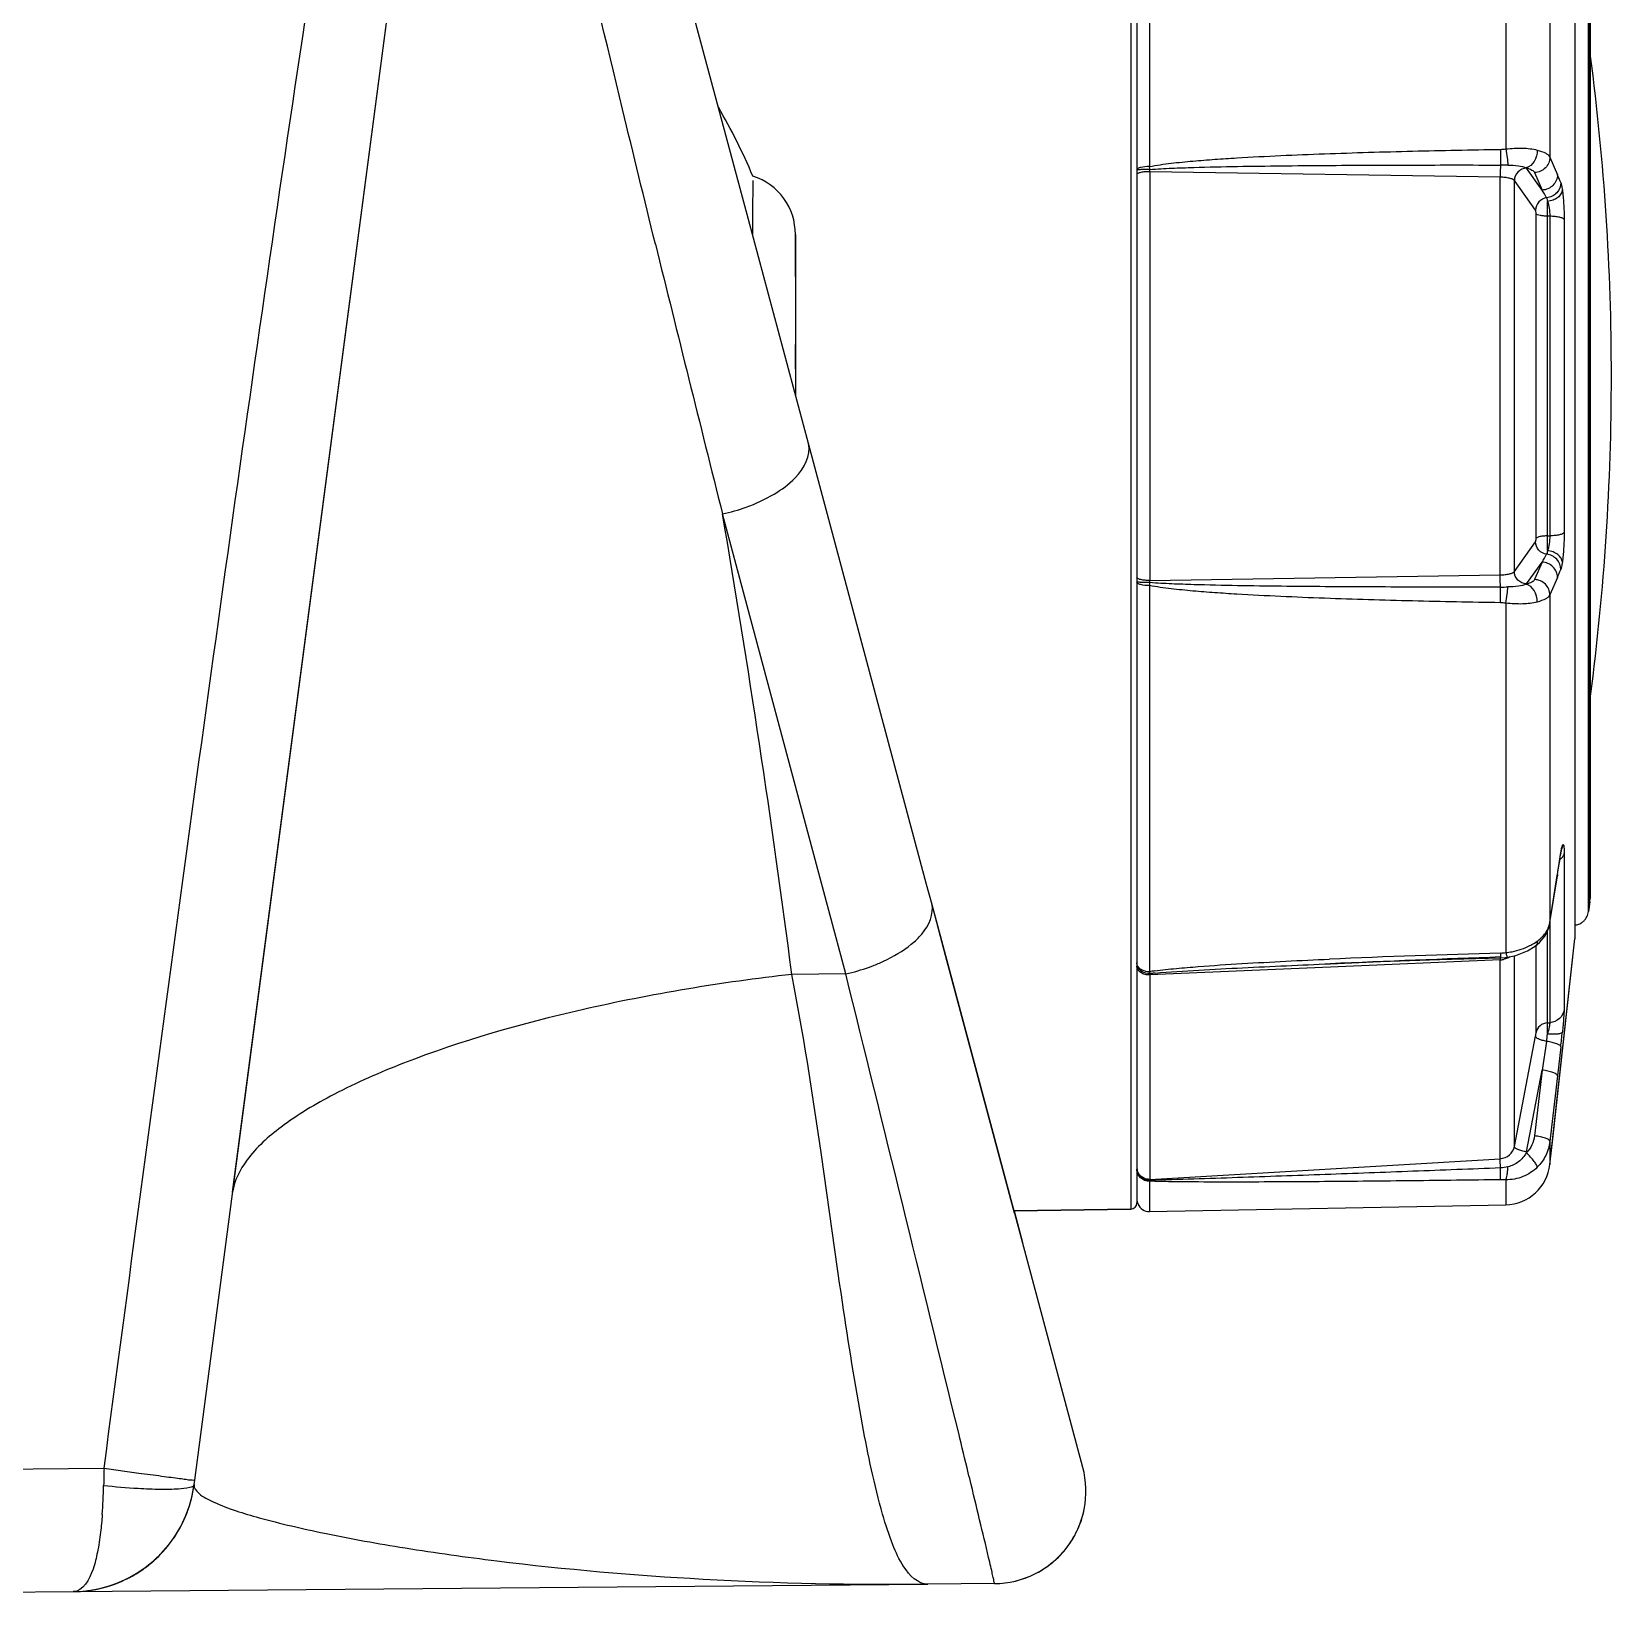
# Model space of a CAD drawing. Header units: millimetres. Extents: x -1584 to 3730, y -1918 to 2655.
# Drawn here: x 2387.9 to 2439.3, y -140.9 to -89.8 of the extents above; entities that cross this region are included whole.
import ezdxf

# ---------------------------------------------------------------- set-up
doc = ezdxf.new("R2010")
doc.units = ezdxf.units.MM
doc.header["$LTSCALE"] = 65.395
doc.layers.get('0').update_dxf_attribs({"linetype": 'CONTINUOUS'})
doc.layers.add('ASSI', color=7, linetype='CONTINUOUS')
doc.layers.add('GEOM', color=7, linetype='CONTINUOUS')

msp = doc.modelspace()

# ---------------------------------------------------------------- linework, layer by layer
at = {"linetype": 'Continuous'}
for p, q in [((2412.73, -97.716), (2412.73, -96.35)), ((2412.73, -96.35), (2412.73, -97.69)), ((2412.73, -97.716), (2412.73, -96.35)), ((2412.73, -96.35), (2412.73, -98.682)), ((2412.73, -97.69), (2412.73, -97.716)), ((2412.73, -98.682), (2412.73, -98.722)), ((2412.73, -98.722), (2412.73, -99.515)), ((2412.73, -99.515), (2412.73, -99.636)), ((2412.73, -99.636), (2412.73, -99.683)), ((2412.73, -99.683), (2412.73, -99.843)), ((2412.73, -99.843), (2412.73, -99.927)), ((2412.73, -99.927), (2412.73, -100.716)), ((2412.73, -100.716), (2412.73, -100.82)), ((2412.73, -100.82), (2412.73, -101.302)), ((2412.73, -101.302), (2412.73, -101.571))]:
    msp.add_line(p, q, dxfattribs=at)
for centre, radius, start, end in [((2392.933, -102.258), 20, 22.9784, 30.1485), ((2410.73, -96.35), 2, 0, 72.0265), ((2410.73, -96.35), 2, 0, 72.0265), ((2606.356, -96.726), 195.023, 179.37407, 179.89023)]:
    msp.add_arc(centre, radius, start, end, dxfattribs=at)
at = {"layer": 'ASSI', "linetype": 'Continuous'}
msp.add_line((2438.514, -118.361), (2438.552, -118.046), dxfattribs=at)
at = {"layer": 'GEOM', "linetype": 'Continuous'}
for p, q in [((2393.2, -136.851), (2402.671, -64.913)), ((2394.433, -127.483), (2402.651, -65.062)), ((2411.2, -95.861), (2403.467, -67.003)), ((2423.631, -73.906), (2423.633, -128.034)), ((2424.238, -81.583), (2424.238, -94.14)), ((2435.823, -82.206), (2435.823, -93.565)), ((2423.83, -83.1), (2423.83, -94.199)), ((2423.83, -83.1), (2423.83, -94.24)), ((2437.255, -83.183), (2437.255, -93.833)), ((2438.514, -117.774), (2438.514, -84.126)), ((2438.552, -117.694), (2438.552, -84.206)), ((2438.56, -117.716), (2438.56, -84.184)), ((2438.56, -84.185), (2438.56, -117.715)), ((2438.07, -85.236), (2438.07, -116.664)), ((2437.255, -93.833), (2437.501, -94.405)), ((2423.83, -94.199), (2423.83, -94.24)), ((2423.83, -94.24), (2423.83, -94.26)), ((2423.83, -94.24), (2423.83, -94.26)), ((2423.83, -94.26), (2423.83, -94.403)), ((2423.83, -94.26), (2423.83, -94.403)), ((2423.83, -94.403), (2423.83, -107.497)), ((2423.83, -94.403), (2423.83, -107.497)), ((2424.254, -94.306), (2424.254, -107.594)), ((2435.64, -94.486), (2424.254, -94.306)), ((2435.64, -107.414), (2435.64, -94.486)), ((2437.004, -94.903), (2436.494, -94.192)), ((2436.758, -94.331), (2437.004, -94.903)), ((2436.789, -95.556), (2436.101, -94.596)), ((2436.101, -107.304), (2436.101, -94.596)), ((2413.152, -103.148), (2411.2, -95.861)), ((2436.807, -106.224), (2436.807, -95.676)), ((2437.175, -106.146), (2437.175, -95.754)), ((2437.254, -95.755), (2437.175, -95.754)), ((2437.254, -95.755), (2437.254, -106.145)), ((2437.719, -95.86), (2437.719, -106.04)), ((2412.73, -97.716), (2412.73, -98.682)), ((2412.73, -98.682), (2412.73, -98.722)), ((2412.73, -100.555), (2412.73, -99.927)), ((2412.73, -100.716), (2412.73, -100.555)), ((2412.73, -100.716), (2412.73, -100.82)), ((2412.73, -100.82), (2412.73, -101.302)), ((2416.992, -117.477), (2413.152, -103.148)), ((2413.814, -118.329), (2410.359, -105.434)), ((2437.175, -106.146), (2437.254, -106.145)), ((2436.101, -107.304), (2436.789, -106.344)), ((2436.494, -107.708), (2437.004, -106.997)), ((2437.004, -106.997), (2436.758, -107.569)), ((2423.83, -107.497), (2423.83, -107.64)), ((2423.83, -107.497), (2423.83, -107.64)), ((2423.83, -107.64), (2423.83, -107.66)), ((2423.83, -107.64), (2423.83, -107.66)), ((2423.83, -107.66), (2423.83, -118.8)), ((2423.83, -107.66), (2423.83, -118.8)), ((2424.238, -107.76), (2424.238, -120.317)), ((2424.254, -107.594), (2435.64, -107.414)), ((2437.501, -107.495), (2437.255, -108.067)), ((2435.823, -108.335), (2435.823, -119.694)), ((2437.255, -108.067), (2437.255, -118.717)), ((2437.501, -117.154), (2437.603, -116.507)), ((2437.603, -116.507), (2437.609, -116.468)), ((2437.606, -116.507), (2437.616, -116.444)), ((2437.609, -116.468), (2437.606, -116.507)), ((2437.606, -116.507), (2437.606, -116.507)), ((2437.616, -116.444), (2437.629, -116.382)), ((2437.629, -116.382), (2437.633, -116.361)), ((2437.661, -116.223), (2437.637, -116.347)), ((2437.637, -116.347), (2437.637, -116.347)), ((2437.719, -116.458), (2437.719, -121.547)), ((2437.504, -117.155), (2437.529, -116.996)), ((2438.07, -116.664), (2438.07, -118.757)), ((2417.159, -118.101), (2416.992, -117.477)), ((2437.255, -118.717), (2437.495, -117.193)), ((2437.258, -118.717), (2437.498, -117.194)), ((2437.495, -117.193), (2437.501, -117.154)), ((2437.501, -117.154), (2437.498, -117.194)), ((2437.498, -117.194), (2437.504, -117.155)), ((2437.498, -117.194), (2437.498, -117.194)), ((2422.071, -136.432), (2417.159, -118.101)), ((2417.611, -119.787), (2417.159, -118.101)), ((2438.514, -117.924), (2438.514, -117.774)), ((2438.514, -118.046), (2438.514, -117.924)), ((2438.552, -118.046), (2438.514, -118.361)), ((2438.514, -118.147), (2438.514, -118.046)), ((2438.552, -117.774), (2438.552, -117.694)), ((2438.552, -117.836), (2438.552, -117.774)), ((2438.552, -118.046), (2438.552, -117.836)), ((2438.552, -118.046), (2438.56, -117.924)), ((2438.552, -118.046), (2438.56, -117.924)), ((2438.56, -117.715), (2438.56, -117.924)), ((2438.56, -117.774), (2438.56, -117.716)), ((2438.56, -117.924), (2438.56, -117.774)), ((2414.366, -120.387), (2413.814, -118.329)), ((2438.514, -118.361), (2438.514, -118.147)), ((2423.83, -118.8), (2423.83, -118.851)), ((2423.83, -118.8), (2423.83, -118.93)), ((2423.83, -118.851), (2423.83, -118.93)), ((2423.83, -118.93), (2423.83, -120.032)), ((2423.83, -118.93), (2423.83, -119.875)), ((2437.175, -121.978), (2437.175, -118.993)), ((2437.22, -118.894), (2437.252, -118.757)), ((2437.252, -118.756), (2437.258, -118.717)), ((2437.255, -118.717), (2437.252, -118.756)), ((2437.252, -118.756), (2437.252, -118.757)), ((2437.254, -118.748), (2437.254, -118.756)), ((2437.254, -118.756), (2437.254, -121.973)), ((2438.07, -118.757), (2438.07, -118.79)), ((2438.07, -118.79), (2438.07, -118.8)), ((2438.07, -118.8), (2438.07, -118.93)), ((2438.07, -118.93), (2438.07, -119.25)), ((2436.781, -119.488), (2436.923, -119.369)), ((2436.781, -119.487), (2436.781, -119.488)), ((2436.807, -119.488), (2436.807, -119.466)), ((2436.807, -122.291), (2436.807, -119.488)), ((2437.255, -126.582), (2438.07, -119.25)), ((2437.337, -125.843), (2438.07, -119.25)), ((2419.856, -128.165), (2417.611, -119.787)), ((2423.83, -119.875), (2423.83, -120.032)), ((2423.83, -120.032), (2423.83, -120.044)), ((2423.83, -120.032), (2423.83, -120.044)), ((2423.83, -120.044), (2423.83, -120.136)), ((2423.83, -120.044), (2423.83, -120.136)), ((2423.83, -120.136), (2423.83, -126.682)), ((2423.83, -120.136), (2423.83, -126.682)), ((2430.119, -120.168), (2424.254, -120.422)), ((2430.114, -120.056), (2430.115, -120.055)), ((2435.64, -119.929), (2430.119, -120.168)), ((2435.638, -119.861), (2435.654, -119.861)), ((2435.64, -126.394), (2435.64, -119.929)), ((2435.649, -119.709), (2435.653, -119.836)), ((2435.653, -119.836), (2435.654, -119.86)), ((2435.654, -119.86), (2435.654, -119.861)), ((2435.654, -119.861), (2435.654, -119.861)), ((2435.878, -119.842), (2435.878, -119.842)), ((2436.101, -125.998), (2436.101, -119.796)), ((2414.366, -120.387), (2412.612, -120.402)), ((2424.254, -120.422), (2424.254, -127.066)), ((2437.175, -121.978), (2437.254, -121.973)), ((2436.101, -125.998), (2436.789, -122.414)), ((2437.151, -122.582), (2437.004, -123.516)), ((2437.609, -122.758), (2437.501, -123.699)), ((2436.494, -126.172), (2437.004, -123.516)), ((2437.004, -123.516), (2436.758, -125.651)), ((2437.501, -123.699), (2437.255, -125.834)), ((2437.255, -125.834), (2437.255, -126.582)), ((2437.255, -126.582), (2437.337, -125.843)), ((2423.83, -126.682), (2423.83, -126.734)), ((2423.83, -126.682), (2423.83, -126.734)), ((2423.83, -126.734), (2423.83, -126.741)), ((2423.83, -126.734), (2423.83, -126.741)), ((2423.83, -126.741), (2423.83, -126.782)), ((2423.83, -126.741), (2423.83, -127.673)), ((2423.83, -126.782), (2423.83, -127.569)), ((2424.254, -127.066), (2435.64, -126.394)), ((2424.238, -127.127), (2424.238, -128.112)), ((2424.254, -127.066), (2424.254, -127.092)), ((2435.823, -127.079), (2435.823, -127.89)), ((2423.83, -127.569), (2423.83, -127.712)), ((2423.83, -127.673), (2423.83, -127.712)), ((2423.83, -127.712), (2423.83, -127.834)), ((2423.83, -127.712), (2423.83, -127.834)), ((2423.633, -128.034), (2419.835, -128.089)), ((2419.835, -128.089), (2423.633, -128.034)), ((2419.835, -128.089), (2420.111, -129.116)), ((2419.835, -128.089), (2419.854, -128.16)), ((2419.856, -128.165), (2419.835, -128.089)), ((2424.238, -128.112), (2435.823, -127.89)), ((2334.23, -136.95), (2390.253, -136.461)), ((2390.253, -136.461), (2391.382, -136.613)), ((2393.181, -136.992), (2393.2, -136.851)), ((2334.23, -140.95), (2389.251, -140.47)), ((2389.251, -140.47), (2417.031, -140.227)), ((2419.199, -140.208), (2417.031, -140.227)), ((2419.199, -140.208), (2417.031, -140.227))]:
    msp.add_line(p, q, dxfattribs=at)
for points in [[(2437.529, -116.996), (2437.574, -116.71), (2437.606, -116.507)], [(2437.633, -116.361), (2437.636, -116.349), (2437.637, -116.347)], [(2436.923, -119.369), (2437.106, -119.144), (2437.22, -118.894)], [(2435.878, -119.842), (2436.154, -119.784), (2436.532, -119.638), (2436.781, -119.487)], [(2430.115, -120.055), (2431.75, -119.989), (2433.672, -119.922), (2435.638, -119.861)], [(2435.654, -119.861), (2435.818, -119.849), (2435.878, -119.842)]]:
    msp.add_lwpolyline(points, dxfattribs=at)
for centre, radius, start, end in [((2359.256, -100.95), 80, 0, 7.47226), ((2414.144, -95.942), 10.254, 9.5923, 10.1235), ((2417.759, -94.312), 6.496, 0.0562, 0.6888), ((2435.481, -120.251), 26.161, 89.0999, 89.6228), ((2436.399, -94.26), 0.117, 35.6777, 40.8075), ((2404.305, -108.651), 36.124, 22.7877, 23.2268), ((2376.925, -130.202), 69.681, 30.19636, 30.4359), ((4381.032, 389.249), 2031.812, 193.836357, 194.091388), ((2359.256, -100.95), 80, 352.52774, 360), ((2409.085, -99.568), 6.003, 282.2552, 289.8933), ((2376.924, -71.698), 69.682, 329.5641, 329.80364), ((2404.306, -93.25), 36.122, 336.7732, 337.2123), ((2414.279, -105.981), 10.117, 349.8726, 350.4109), ((2417.762, -107.588), 6.492, 359.3111, 359.9441), ((2435.485, -82.056), 25.754, 270.3734, 270.9046), ((2436.399, -107.64), 0.117, 319.1931, 324.3254), ((2440.079, -116.83), 2.496, 169.1349, 169.2932), ((2438.017, -118.3), 0.5, 311.5, 322.767), ((2438.017, -118.3), 0.5, 311.5, 322.767), ((2438.017, -118.3), 0.5, 322.767, 332.25), ((2438.017, -118.3), 0.5, 322.767, 332.25), ((2438.017, -118.3), 0.5, 332.25, 353), ((2438.017, -118.3), 0.5, 332.25, 353), ((2436.523, -118.601), 0.742, 348.0876, 350.998), ((2438.017, -118.3), 0.5, 276.1335, 290.75), ((2438.017, -118.3), 0.5, 276.1335, 290.75), ((2438.017, -118.3), 0.5, 290.75, 298.8503), ((2438.017, -118.3), 0.5, 290.75, 298.8503), ((2438.017, -118.3), 0.5, 298.8503, 311.5), ((2438.017, -118.3), 0.5, 298.8503, 311.5), ((2413.092, -114.52), 6.003, 282.2552, 289.8933), ((2413.145, -114.664), 5.85, 289.8836, 291.03), ((2424.069, -120.02), 0.241, 206.7961, 210.4609), ((2446.179, -494.082), 374.521, 91.61117, 92.4613), ((2466.822, -976.093), 856.824, 92.084691, 92.455361), ((2435.61, -119.225), 0.705, 272.4422, 274.3272), ((2435.612, -119.24), 0.69, 274.2779, 283.2342), ((-2030.294, -1220.506), 4578.784, 13.709688, 13.902147), ((2425.3, -126.621), 6.393, 98.0283, 99.5694), ((2425.4, -131.997), 11.677, 95.3764, 95.6332), ((2425.753, -135.778), 15.474, 94.9326, 95.3673), ((2420.88, -120.568), 16.395, 352.9442, 353.7903), ((2400.616, -118.514), 37.236, 353.4564, 354.1977), ((2435.667, -126.013), 0.842, 347.0099, 349.1429), ((2424.198, -126.682), 0.368, 180.0292, 187.9539), ((2424.207, -126.681), 0.378, 187.962, 204.104), ((2435.794, -126.42), 1.47, 271.1, 353.661), ((2423.63, -127.834), 0.2, 270.84, 360), ((2424.23, -127.712), 0.4, 180, 202.775), ((2424.23, -127.712), 0.4, 202.775, 271.1), ((2488.896, -139.169), 98.68, 178.4277, 178.75093), ((2419.173, -137.209), 3, 270.5002, 14.999), ((2419.173, -137.209), 3, 348.8751, 15), ((2389.216, -136.47), 4, 270.5171, 352.4575), ((2372.288, -136.661), 17.955, 355.8304, 358.8626), ((2392.769, -113.124), 24.027, 263.9555, 266.6322), ((2389.216, -136.47), 4, 325.6365, 352.5004), ((2389.216, -136.47), 4, 325.6332, 352.4996), ((1785.155, -290.524), 651.632, 13.509169, 13.627901), ((2389.216, -136.47), 4, 329.2071, 336.6236), ((2419.173, -137.209), 3, 336.6352, 348.8751), ((2389.216, -136.47), 4, 326.1424, 329.2071), ((2419.173, -137.209), 3, 322.7501, 336.6352), ((2389.216, -136.47), 4, 299.1408, 323.8509), ((2389.216, -136.47), 4, 311.6382, 323.8532), ((2389.216, -136.47), 4, 311.801, 317.5588), ((2419.173, -137.209), 3, 306.3353, 322.7501), ((2389.216, -136.47), 4, 297.8346, 311.6382), ((2389.216, -136.47), 4, 305.8772, 311.801), ((2419.173, -137.209), 3, 296.6251, 306.3353), ((2389.216, -136.47), 4, 270.5007, 297.8346), ((2389.216, -136.47), 4, 270.4944, 296.8731), ((2389.216, -136.47), 4, 287.009, 294.1454), ((2389.216, -136.47), 4, 294.1454, 296.9228), ((2389.216, -136.47), 4, 296.9228, 299.1121), ((2389.216, -136.47), 4, 299.1121, 305.8772), ((2419.173, -137.209), 3, 270.5, 296.6251), ((2389.216, -136.47), 4, 270.5171, 282.3549), ((2389.216, -136.47), 4, 282.3549, 287.009)]:
    msp.add_arc(centre, radius, start, end, dxfattribs=at)
for points, knots in [([(2390.253, -136.461), (2391.847, -124.472), (2395.039, -100.493), (2398.712, -76.58), (2400.743, -64.657)], [0, 0, 0, 0, 0.500004, 1, 1, 1, 1]), ([(2408.177, -96.658), (2407.818, -95.197), (2406.396, -89.364), (2405.018, -83.519), (2404.123, -79.111)], [0, 0, 0, 0, 0.250651, 1, 1, 1, 1]), ([(2424.238, -94.14), (2424.47, -94.091), (2424.943, -94.029), (2425.653, -93.958), (2426.365, -93.903), (2427.316, -93.841), (2428.505, -93.78), (2429.933, -93.722), (2431.362, -93.675), (2433.267, -93.624), (2434.696, -93.596), (2435.649, -93.581)], [0, 0, 0, 0, 0.06241, 0.124878, 0.187364, 0.249858, 0.37486, 0.499876, 0.624899, 0.749929, 1, 1, 1, 1]), ([(2435.649, -93.581), (2435.65, -93.627), (2435.653, -93.797), (2435.655, -93.966), (2435.653, -94.09)], [0, 0, 0, 0, 0.270756, 1, 1, 1, 1]), ([(2435.823, -93.565), (2436.006, -93.546), (2436.349, -93.525), (2436.693, -93.562), (2436.845, -93.604)], [0, 0, 0, 0, 0.539321, 1, 1, 1, 1]), ([(2435.823, -93.565), (2435.839, -93.661), (2435.865, -93.837), (2435.887, -94.013), (2435.892, -94.093)], [0, 0, 0, 0, 0.551648, 1, 1, 1, 1]), ([(2436.845, -93.604), (2436.847, -93.732), (2436.785, -93.973), (2436.594, -94.157), (2436.488, -94.184)], [0, 0, 0, 0, 0.539865, 1, 1, 1, 1]), ([(2437.255, -93.833), (2437.255, -93.896), (2437.229, -94.025), (2437.118, -94.189), (2436.954, -94.301), (2436.823, -94.33), (2436.758, -94.331)], [0, 0, 0, 0, 0.245733, 0.495338, 0.74766, 1, 1, 1, 1]), ([(2436.845, -93.604), (2436.941, -93.63), (2437.07, -93.672), (2437.205, -93.76), (2437.245, -93.809), (2437.255, -93.833)], [0, 0, 0, 0, 0.617769, 0.835974, 1, 1, 1, 1]), ([(2424.238, -94.14), (2424.141, -94.14), (2424.026, -94.146), (2423.902, -94.182), (2423.859, -94.2), (2423.83, -94.224), (2423.83, -94.24)], [0, 0, 0, 0, 0.666702, 0.789048, 0.88521, 1, 1, 1, 1]), ([(2423.831, -94.258), (2423.831, -94.258), (2423.83, -94.259), (2423.83, -94.26), (2423.83, -94.26)], [0, 0, 0, 0, 0.552987, 1, 1, 1, 1]), ([(2424.254, -94.306), (2424.201, -94.305), (2424.1, -94.308), (2423.983, -94.324), (2423.905, -94.345), (2423.861, -94.363), (2423.83, -94.386), (2423.83, -94.403)], [0, 0, 0, 0, 0.356818, 0.667242, 0.790372, 0.886938, 1, 1, 1, 1]), ([(2424.254, -94.234), (2424.203, -94.234), (2424.107, -94.235), (2423.993, -94.238), (2423.917, -94.244), (2423.875, -94.247), (2423.849, -94.252), (2423.834, -94.255), (2423.831, -94.258)], [0, 0, 0, 0, 0.362066, 0.678377, 0.803978, 0.901573, 0.967407, 1, 1, 1, 1]), ([(2424.254, -94.234), (2424.49, -94.214), (2424.965, -94.191), (2425.914, -94.158), (2427.101, -94.133), (2428.526, -94.114), (2430.427, -94.097), (2432.802, -94.088), (2434.703, -94.088), (2435.653, -94.09)], [0, 0, 0, 0, 0.062459, 0.124941, 0.249925, 0.374924, 0.499931, 0.749959, 1, 1, 1, 1]), ([(2435.653, -94.09), (2435.651, -94.118), (2435.643, -94.249), (2435.64, -94.381), (2435.64, -94.486)], [0, 0, 0, 0, 0.208912, 1, 1, 1, 1]), ([(2436.101, -94.596), (2436.088, -94.577), (2436.033, -94.545), (2435.931, -94.514), (2435.795, -94.493), (2435.694, -94.487), (2435.64, -94.486)], [0, 0, 0, 0, 0.145629, 0.372358, 0.666265, 1, 1, 1, 1]), ([(2435.892, -94.093), (2436.008, -94.095), (2436.209, -94.105), (2436.411, -94.146), (2436.488, -94.184)], [0, 0, 0, 0, 0.574473, 1, 1, 1, 1]), ([(2436.494, -94.192), (2436.393, -94.197), (2436.188, -94.288), (2436.101, -94.496), (2436.101, -94.596)], [0, 0, 0, 0, 0.50321, 1, 1, 1, 1]), ([(2436.488, -94.184), (2436.551, -94.2), (2436.648, -94.231), (2436.743, -94.295), (2436.758, -94.331)], [0, 0, 0, 0, 0.622672, 1, 1, 1, 1]), ([(2437.501, -94.405), (2437.501, -94.468), (2437.475, -94.597), (2437.364, -94.761), (2437.199, -94.872), (2437.069, -94.901), (2437.004, -94.903)], [0, 0, 0, 0, 0.245733, 0.495336, 0.747659, 1, 1, 1, 1]), ([(2437.609, -94.66), (2437.609, -94.779), (2437.51, -95.027), (2437.272, -95.142), (2437.151, -95.155)], [0, 0, 0, 0, 0.494548, 1, 1, 1, 1]), ([(2437.661, -94.895), (2437.657, -94.941), (2437.623, -95.04), (2437.513, -95.157), (2437.359, -95.24), (2437.24, -95.267), (2437.179, -95.273)], [0, 0, 0, 0, 0.213683, 0.453562, 0.719746, 1, 1, 1, 1]), ([(2437.609, -94.66), (2437.621, -94.689), (2437.64, -94.768), (2437.654, -94.847), (2437.661, -94.895)], [0, 0, 0, 0, 0.396549, 1, 1, 1, 1]), ([(2437.661, -94.895), (2437.682, -95.042), (2437.709, -95.364), (2437.719, -95.686), (2437.719, -95.86)], [0, 0, 0, 0, 0.460261, 1, 1, 1, 1]), ([(2437.151, -95.155), (2437.055, -95.167), (2436.867, -95.263), (2436.789, -95.461), (2436.789, -95.556)], [0, 0, 0, 0, 0.503686, 1, 1, 1, 1]), ([(2437.151, -95.155), (2437.154, -95.161), (2437.167, -95.199), (2437.174, -95.239), (2437.179, -95.272)], [0, 0, 0, 0, 0.171944, 1, 1, 1, 1]), ([(2437.175, -95.754), (2437.175, -95.71), (2437.176, -95.55), (2437.177, -95.39), (2437.179, -95.273)], [0, 0, 0, 0, 0.27066, 1, 1, 1, 1]), ([(2437.179, -95.273), (2437.205, -95.343), (2437.24, -95.504), (2437.253, -95.667), (2437.254, -95.755)], [0, 0, 0, 0, 0.460891, 1, 1, 1, 1]), ([(2436.807, -95.676), (2436.807, -95.651), (2436.803, -95.612), (2436.798, -95.569), (2436.789, -95.556)], [0, 0, 0, 0, 0.616863, 1, 1, 1, 1]), ([(2437.175, -95.754), (2437.132, -95.753), (2437.052, -95.749), (2436.943, -95.734), (2436.862, -95.712), (2436.818, -95.691), (2436.807, -95.676)], [0, 0, 0, 0, 0.33659, 0.632831, 0.859078, 1, 1, 1, 1]), ([(2437.719, -95.86), (2437.71, -95.841), (2437.656, -95.811), (2437.556, -95.783), (2437.415, -95.762), (2437.31, -95.756), (2437.254, -95.755)], [0, 0, 0, 0, 0.12921, 0.351558, 0.652477, 1, 1, 1, 1]), ([(2411.128, -105.213), (2411.441, -105.1), (2412.014, -104.829), (2412.828, -104.26), (2413.255, -103.532), (2413.152, -103.148)], [0, 0, 0, 0, 0.326728, 0.61027, 1, 1, 1, 1]), ([(2436.789, -106.344), (2436.798, -106.331), (2436.803, -106.288), (2436.807, -106.249), (2436.807, -106.224)], [0, 0, 0, 0, 0.383137, 1, 1, 1, 1]), ([(2437.175, -106.146), (2437.132, -106.147), (2437.052, -106.151), (2436.943, -106.166), (2436.862, -106.188), (2436.818, -106.209), (2436.807, -106.224)], [0, 0, 0, 0, 0.336589, 0.63283, 0.859077, 1, 1, 1, 1]), ([(2437.179, -106.627), (2437.178, -106.594), (2437.176, -106.433), (2437.175, -106.273), (2437.175, -106.146)], [0, 0, 0, 0, 0.211568, 1, 1, 1, 1]), ([(2437.254, -106.145), (2437.253, -106.233), (2437.24, -106.396), (2437.205, -106.557), (2437.179, -106.627)], [0, 0, 0, 0, 0.539109, 1, 1, 1, 1]), ([(2437.719, -106.04), (2437.71, -106.059), (2437.656, -106.089), (2437.556, -106.117), (2437.415, -106.138), (2437.31, -106.144), (2437.254, -106.145)], [0, 0, 0, 0, 0.12921, 0.351558, 0.652477, 1, 1, 1, 1]), ([(2437.719, -106.04), (2437.719, -106.214), (2437.709, -106.536), (2437.682, -106.858), (2437.661, -107.005)], [0, 0, 0, 0, 0.53974, 1, 1, 1, 1]), ([(2437.151, -106.745), (2437.055, -106.733), (2436.867, -106.637), (2436.789, -106.439), (2436.789, -106.344)], [0, 0, 0, 0, 0.503689, 1, 1, 1, 1]), ([(2437.179, -106.628), (2437.177, -106.64), (2437.17, -106.68), (2437.162, -106.72), (2437.151, -106.745)], [0, 0, 0, 0, 0.325403, 1, 1, 1, 1]), ([(2437.609, -107.24), (2437.609, -107.121), (2437.51, -106.873), (2437.272, -106.758), (2437.151, -106.745)], [0, 0, 0, 0, 0.49454, 1, 1, 1, 1]), ([(2437.661, -107.005), (2437.658, -106.959), (2437.623, -106.861), (2437.513, -106.743), (2437.359, -106.66), (2437.24, -106.633), (2437.179, -106.628)], [0, 0, 0, 0, 0.213674, 0.453552, 0.71974, 1, 1, 1, 1]), ([(2435.64, -107.414), (2435.694, -107.413), (2435.795, -107.407), (2435.931, -107.386), (2436.033, -107.355), (2436.088, -107.323), (2436.101, -107.304)], [0, 0, 0, 0, 0.333726, 0.627637, 0.854367, 1, 1, 1, 1]), ([(2436.494, -107.708), (2436.393, -107.703), (2436.188, -107.612), (2436.101, -107.404), (2436.101, -107.304)], [0, 0, 0, 0, 0.50321, 1, 1, 1, 1]), ([(2437.501, -107.495), (2437.501, -107.432), (2437.475, -107.303), (2437.364, -107.139), (2437.199, -107.028), (2437.069, -106.999), (2437.004, -106.997)], [0, 0, 0, 0, 0.245733, 0.495336, 0.747659, 1, 1, 1, 1]), ([(2437.661, -107.005), (2437.654, -107.053), (2437.64, -107.132), (2437.621, -107.211), (2437.609, -107.24)], [0, 0, 0, 0, 0.603443, 1, 1, 1, 1]), ([(2424.254, -107.594), (2424.201, -107.595), (2424.1, -107.592), (2423.983, -107.576), (2423.905, -107.555), (2423.861, -107.537), (2423.83, -107.514), (2423.83, -107.497)], [0, 0, 0, 0, 0.356818, 0.667242, 0.790372, 0.886938, 1, 1, 1, 1]), ([(2423.831, -107.642), (2423.831, -107.642), (2423.83, -107.641), (2423.83, -107.64), (2423.83, -107.64)], [0, 0, 0, 0, 0.553054, 1, 1, 1, 1]), ([(2424.238, -107.76), (2424.141, -107.76), (2424.026, -107.754), (2423.902, -107.718), (2423.859, -107.7), (2423.83, -107.676), (2423.83, -107.66)], [0, 0, 0, 0, 0.666702, 0.789048, 0.88521, 1, 1, 1, 1]), ([(2424.254, -107.666), (2424.203, -107.666), (2424.107, -107.665), (2423.993, -107.662), (2423.917, -107.656), (2423.875, -107.653), (2423.849, -107.648), (2423.834, -107.645), (2423.831, -107.642)], [0, 0, 0, 0, 0.362054, 0.678358, 0.803959, 0.901559, 0.967399, 1, 1, 1, 1]), ([(2435.649, -108.319), (2434.696, -108.304), (2433.267, -108.276), (2431.362, -108.225), (2429.933, -108.178), (2428.505, -108.12), (2427.316, -108.059), (2426.365, -107.997), (2425.653, -107.942), (2424.943, -107.871), (2424.47, -107.809), (2424.238, -107.76)], [0, 0, 0, 0, 0.250071, 0.375101, 0.500124, 0.62514, 0.750142, 0.812636, 0.875122, 0.93759, 1, 1, 1, 1]), ([(2435.653, -107.81), (2434.703, -107.812), (2432.802, -107.812), (2430.427, -107.803), (2428.526, -107.786), (2427.101, -107.767), (2425.914, -107.742), (2424.965, -107.709), (2424.49, -107.686), (2424.254, -107.666)], [0, 0, 0, 0, 0.250041, 0.500069, 0.625076, 0.750075, 0.875059, 0.937541, 1, 1, 1, 1]), ([(2435.653, -107.81), (2435.651, -107.782), (2435.643, -107.651), (2435.64, -107.519), (2435.64, -107.414)], [0, 0, 0, 0, 0.208904, 1, 1, 1, 1]), ([(2435.649, -108.319), (2435.65, -108.273), (2435.653, -108.103), (2435.655, -107.934), (2435.653, -107.81)], [0, 0, 0, 0, 0.270742, 1, 1, 1, 1]), ([(2435.823, -108.335), (2435.839, -108.239), (2435.865, -108.063), (2435.887, -107.887), (2435.892, -107.807)], [0, 0, 0, 0, 0.551648, 1, 1, 1, 1]), ([(2436.488, -107.716), (2436.411, -107.754), (2436.209, -107.795), (2436.008, -107.805), (2435.892, -107.807)], [0, 0, 0, 0, 0.425513, 1, 1, 1, 1]), ([(2436.758, -107.569), (2436.743, -107.605), (2436.648, -107.669), (2436.551, -107.7), (2436.488, -107.716)], [0, 0, 0, 0, 0.377328, 1, 1, 1, 1]), ([(2436.845, -108.296), (2436.847, -108.168), (2436.785, -107.927), (2436.594, -107.743), (2436.488, -107.716)], [0, 0, 0, 0, 0.539868, 1, 1, 1, 1]), ([(2437.255, -108.067), (2437.255, -108.004), (2437.229, -107.875), (2437.118, -107.711), (2436.954, -107.599), (2436.823, -107.57), (2436.758, -107.569)], [0, 0, 0, 0, 0.245733, 0.495338, 0.747659, 1, 1, 1, 1]), ([(2436.845, -108.296), (2436.693, -108.338), (2436.349, -108.375), (2436.006, -108.354), (2435.823, -108.335)], [0, 0, 0, 0, 0.460681, 1, 1, 1, 1]), ([(2437.255, -108.067), (2437.245, -108.091), (2437.205, -108.14), (2437.07, -108.228), (2436.941, -108.27), (2436.845, -108.296)], [0, 0, 0, 0, 0.164026, 0.382231, 1, 1, 1, 1]), ([(2437.67, -116.578), (2437.665, -116.586), (2437.639, -116.62), (2437.609, -116.649), (2437.583, -116.668)], [0, 0, 0, 0, 0.241338, 1, 1, 1, 1]), ([(2437.609, -116.468), (2437.61, -116.458), (2437.616, -116.425), (2437.622, -116.391), (2437.626, -116.366)], [0, 0, 0, 0, 0.266887, 1, 1, 1, 1]), ([(2437.628, -116.359), (2437.629, -116.352), (2437.634, -116.327), (2437.64, -116.301), (2437.644, -116.282)], [0, 0, 0, 0, 0.273426, 1, 1, 1, 1]), ([(2437.644, -116.282), (2437.645, -116.277), (2437.65, -116.257), (2437.656, -116.237), (2437.661, -116.223)], [0, 0, 0, 0, 0.286791, 1, 1, 1, 1]), ([(2437.661, -116.223), (2437.664, -116.215), (2437.669, -116.202), (2437.676, -116.187), (2437.687, -116.179), (2437.697, -116.188), (2437.702, -116.204), (2437.708, -116.229), (2437.712, -116.263), (2437.714, -116.288), (2437.715, -116.303)], [0, 0, 0, 0, 0.141611, 0.234874, 0.287095, 0.337638, 0.428465, 0.568676, 0.75943, 1, 1, 1, 1]), ([(2437.719, -116.458), (2437.714, -116.49), (2437.699, -116.532), (2437.677, -116.569), (2437.67, -116.578)], [0, 0, 0, 0, 0.740778, 1, 1, 1, 1]), ([(2437.715, -116.303), (2437.716, -116.314), (2437.718, -116.365), (2437.719, -116.417), (2437.719, -116.458)], [0, 0, 0, 0, 0.215966, 1, 1, 1, 1]), ([(2416.495, -119.423), (2416.617, -119.322), (2416.982, -118.989), (2417.249, -118.436), (2417.159, -118.101)], [0, 0, 0, 0, 0.313479, 1, 1, 1, 1]), ([(2436.845, -119.325), (2436.882, -119.298), (2437.017, -119.191), (2437.129, -119.053), (2437.184, -118.939)], [0, 0, 0, 0, 0.265727, 1, 1, 1, 1]), ([(2415.244, -120.124), (2415.364, -120.079), (2415.804, -119.892), (2416.223, -119.645), (2416.495, -119.423)], [0, 0, 0, 0, 0.267259, 1, 1, 1, 1]), ([(2435.823, -119.694), (2435.892, -119.688), (2436.163, -119.648), (2436.427, -119.559), (2436.609, -119.467)], [0, 0, 0, 0, 0.255096, 1, 1, 1, 1]), ([(2436.609, -119.467), (2436.63, -119.457), (2436.712, -119.414), (2436.79, -119.365), (2436.845, -119.325)], [0, 0, 0, 0, 0.25746, 1, 1, 1, 1]), ([(2436.845, -119.325), (2436.846, -119.358), (2436.839, -119.419), (2436.803, -119.471), (2436.781, -119.487)], [0, 0, 0, 0, 0.548993, 1, 1, 1, 1]), ([(2424.254, -120.422), (2424.201, -120.424), (2424.095, -120.414), (2423.956, -120.355), (2423.856, -120.26), (2423.83, -120.175), (2423.83, -120.136)], [0, 0, 0, 0, 0.286048, 0.553714, 0.789846, 1, 1, 1, 1]), ([(2424.254, -120.376), (2424.166, -120.381), (2423.992, -120.344), (2423.869, -120.207), (2423.844, -120.132)], [0, 0, 0, 0, 0.526088, 1, 1, 1, 1]), ([(2424.238, -120.317), (2424.161, -120.318), (2424.016, -120.292), (2423.894, -120.199), (2423.861, -120.142)], [0, 0, 0, 0, 0.538021, 1, 1, 1, 1]), ([(2424.407, -120.291), (2424.642, -120.257), (2425.114, -120.207), (2426.06, -120.127), (2427.246, -120.049), (2428.67, -119.972), (2429.62, -119.927), (2430.096, -119.907)], [0, 0, 0, 0, 0.124633, 0.249545, 0.499603, 0.749777, 1, 1, 1, 1]), ([(2424.423, -120.361), (2424.896, -120.32), (2425.844, -120.262), (2427.742, -120.161), (2429.165, -120.097), (2430.114, -120.056)], [0, 0, 0, 0, 0.249997, 0.500011, 1, 1, 1, 1]), ([(2435.641, -119.858), (2435.641, -119.863), (2435.64, -119.887), (2435.64, -119.91), (2435.64, -119.929)], [0, 0, 0, 0, 0.208785, 1, 1, 1, 1]), ([(2435.965, -119.826), (2435.951, -119.836), (2435.891, -119.874), (2435.823, -119.899), (2435.77, -119.912)], [0, 0, 0, 0, 0.23837, 1, 1, 1, 1]), ([(2435.823, -119.694), (2435.827, -119.715), (2435.836, -119.752), (2435.851, -119.8), (2435.862, -119.827), (2435.873, -119.842), (2435.878, -119.842)], [0, 0, 0, 0, 0.406101, 0.713942, 0.910432, 1, 1, 1, 1]), ([(2412.612, -120.402), (2410.324, -120.662), (2406.051, -121.372), (2401.076, -122.781), (2397.843, -124.191), (2396.105, -125.227), (2394.921, -126.272), (2394.483, -127.106), (2394.433, -127.483)], [0, 0, 0, 0, 0.342617, 0.643521, 0.766484, 0.866671, 0.943318, 1, 1, 1, 1]), ([(2415.565, -137.955), (2415.289, -137), (2414.822, -134.701), (2414.193, -130.746), (2413.535, -125.849), (2412.982, -122.297), (2412.612, -120.402)], [0, 0, 0, 0, 0.167545, 0.394533, 0.674764, 1, 1, 1, 1]), ([(2424.238, -120.317), (2424.239, -120.322), (2424.244, -120.342), (2424.249, -120.362), (2424.254, -120.376)], [0, 0, 0, 0, 0.271009, 1, 1, 1, 1]), ([(2424.254, -120.376), (2424.254, -120.38), (2424.254, -120.395), (2424.254, -120.41), (2424.254, -120.422)], [0, 0, 0, 0, 0.228514, 1, 1, 1, 1]), ([(2437.719, -121.547), (2437.706, -121.657), (2437.593, -121.876), (2437.367, -121.966), (2437.254, -121.973)], [0, 0, 0, 0, 0.493441, 1, 1, 1, 1]), ([(2437.719, -121.547), (2437.719, -121.638), (2437.698, -121.882), (2437.676, -122.126), (2437.661, -122.279)], [0, 0, 0, 0, 0.372267, 1, 1, 1, 1]), ([(2437.175, -121.978), (2437.089, -121.983), (2436.917, -122.049), (2436.823, -122.209), (2436.807, -122.291)], [0, 0, 0, 0, 0.50622, 1, 1, 1, 1]), ([(2437.179, -122.341), (2437.178, -122.301), (2437.177, -122.18), (2437.176, -122.058), (2437.175, -121.978)], [0, 0, 0, 0, 0.336589, 1, 1, 1, 1]), ([(2437.254, -121.973), (2437.254, -121.991), (2437.247, -122.038), (2437.224, -122.161), (2437.198, -122.265), (2437.179, -122.341)], [0, 0, 0, 0, 0.145457, 0.373846, 1, 1, 1, 1]), ([(2436.789, -122.414), (2436.793, -122.389), (2436.8, -122.348), (2436.807, -122.307), (2436.807, -122.291)], [0, 0, 0, 0, 0.611764, 1, 1, 1, 1]), ([(2437.151, -122.582), (2437.104, -122.573), (2437.016, -122.551), (2436.902, -122.509), (2436.826, -122.47), (2436.789, -122.431), (2436.789, -122.414)], [0, 0, 0, 0, 0.352699, 0.656902, 0.876778, 1, 1, 1, 1]), ([(2437.609, -122.758), (2437.609, -122.738), (2437.561, -122.691), (2437.465, -122.651), (2437.321, -122.608), (2437.211, -122.59), (2437.151, -122.582)], [0, 0, 0, 0, 0.11928, 0.336817, 0.642406, 1, 1, 1, 1]), ([(2437.661, -122.279), (2437.657, -122.297), (2437.599, -122.328), (2437.499, -122.345), (2437.349, -122.353), (2437.239, -122.347), (2437.179, -122.342)], [0, 0, 0, 0, 0.114343, 0.331439, 0.639002, 1, 1, 1, 1]), ([(2437.501, -123.699), (2437.501, -123.678), (2437.448, -123.628), (2437.343, -123.585), (2437.186, -123.541), (2437.068, -123.523), (2437.004, -123.516)], [0, 0, 0, 0, 0.119815, 0.340008, 0.646935, 1, 1, 1, 1]), ([(2436.758, -125.651), (2436.747, -125.754), (2436.687, -125.957), (2436.562, -126.129), (2436.488, -126.203)], [0, 0, 0, 0, 0.497764, 1, 1, 1, 1]), ([(2437.255, -125.834), (2437.255, -125.812), (2437.202, -125.762), (2437.098, -125.719), (2436.941, -125.676), (2436.822, -125.658), (2436.758, -125.651)], [0, 0, 0, 0, 0.119843, 0.340047, 0.64696, 1, 1, 1, 1]), ([(2435.64, -126.394), (2435.748, -126.387), (2435.964, -126.304), (2436.081, -126.102), (2436.101, -125.998)], [0, 0, 0, 0, 0.50479, 1, 1, 1, 1]), ([(2436.488, -126.203), (2436.427, -126.314), (2436.254, -126.514), (2436.017, -126.629), (2435.892, -126.66)], [0, 0, 0, 0, 0.49725, 1, 1, 1, 1]), ([(2436.494, -126.172), (2436.444, -126.163), (2436.35, -126.142), (2436.226, -126.098), (2436.143, -126.058), (2436.101, -126.016), (2436.101, -125.998)], [0, 0, 0, 0, 0.348988, 0.655005, 0.877402, 1, 1, 1, 1]), ([(2436.845, -126.671), (2436.846, -126.661), (2436.839, -126.634), (2436.807, -126.569), (2436.735, -126.469), (2436.624, -126.337), (2436.536, -126.248), (2436.488, -126.203)], [0, 0, 0, 0, 0.053283, 0.133103, 0.366103, 0.669946, 1, 1, 1, 1]), ([(2437.255, -125.834), (2437.237, -125.99), (2437.147, -126.299), (2436.958, -126.56), (2436.845, -126.671)], [0, 0, 0, 0, 0.49789, 1, 1, 1, 1]), ([(2424.254, -127.092), (2424.149, -127.098), (2423.983, -127.047), (2423.854, -126.883), (2423.83, -126.783), (2423.83, -126.734)], [0, 0, 0, 0, 0.51365, 0.760914, 1, 1, 1, 1]), ([(2424.238, -127.127), (2424.185, -127.128), (2424.079, -127.109), (2423.943, -127.025), (2423.851, -126.896), (2423.83, -126.792), (2423.83, -126.741)], [0, 0, 0, 0, 0.25425, 0.506076, 0.754329, 1, 1, 1, 1]), ([(2424.254, -127.066), (2424.174, -127.071), (2424.009, -127.033), (2423.895, -126.907), (2423.863, -126.835)], [0, 0, 0, 0, 0.50497, 1, 1, 1, 1]), ([(2435.653, -126.696), (2434.703, -126.733), (2432.803, -126.806), (2429.952, -126.911), (2427.577, -126.996), (2425.677, -127.057), (2424.728, -127.085), (2424.254, -127.092)], [0, 0, 0, 0, 0.25012, 0.500213, 0.75025, 0.875215, 1, 1, 1, 1]), ([(2435.653, -126.696), (2435.651, -126.662), (2435.646, -126.561), (2435.64, -126.46), (2435.64, -126.394)], [0, 0, 0, 0, 0.337165, 1, 1, 1, 1]), ([(2435.649, -127.078), (2435.653, -127.032), (2435.653, -126.904), (2435.654, -126.777), (2435.653, -126.696)], [0, 0, 0, 0, 0.362341, 1, 1, 1, 1]), ([(2435.823, -127.079), (2435.834, -127.062), (2435.851, -127.011), (2435.87, -126.918), (2435.884, -126.797), (2435.89, -126.708), (2435.892, -126.66)], [0, 0, 0, 0, 0.144591, 0.371868, 0.665457, 1, 1, 1, 1]), ([(2436.845, -126.671), (2436.713, -126.803), (2436.389, -127.014), (2436.01, -127.081), (2435.823, -127.079)], [0, 0, 0, 0, 0.498809, 1, 1, 1, 1]), ([(2435.649, -127.078), (2434.696, -127.091), (2432.791, -127.114), (2430.41, -127.138), (2428.506, -127.15), (2427.079, -127.155), (2425.892, -127.154), (2424.945, -127.145), (2424.473, -127.136), (2424.238, -127.127)], [0, 0, 0, 0, 0.250479, 0.500867, 0.625997, 0.751046, 0.875915, 0.938178, 1, 1, 1, 1]), ([(2424.254, -127.092), (2424.253, -127.096), (2424.248, -127.108), (2424.242, -127.119), (2424.238, -127.127)], [0, 0, 0, 0, 0.288068, 1, 1, 1, 1]), ([(2418.441, -136.989), (2418.41, -136.861), (2418.275, -136.305), (2418.14, -135.75), (2418.036, -135.323)], [0, 0, 0, 0, 0.231672, 1, 1, 1, 1]), ([(2391.358, -137.11), (2391.603, -137.124), (2392.034, -137.142), (2392.621, -137.135), (2392.946, -137.102), (2393.175, -137.045), (2393.181, -136.992)], [0, 0, 0, 0, 0.397779, 0.71014, 0.913529, 1, 1, 1, 1]), ([(2391.382, -136.613), (2391.63, -136.646), (2391.982, -136.693), (2392.421, -136.751), (2392.688, -136.788), (2392.894, -136.81), (2393.061, -136.845), (2393.134, -136.83), (2393.198, -136.863), (2393.2, -136.853)], [0, 0, 0, 0, 0.408148, 0.580645, 0.727128, 0.844616, 0.930279, 0.982404, 1, 1, 1, 1]), ([(2393.182, -136.992), (2393.168, -137.096), (2393.389, -137.366), (2393.646, -137.48), (2393.817, -137.559)], [0, 0, 0, 0, 0.356577, 1, 1, 1, 1]), ([(2393.817, -137.559), (2394.289, -137.776), (2395.49, -138.142), (2397.569, -138.623), (2400.15, -139.083), (2404.247, -139.657), (2409.915, -140.147), (2414.597, -140.249), (2417.031, -140.227)], [0, 0, 0, 0, 0.06646, 0.159638, 0.273114, 0.401565, 0.688648, 1, 1, 1, 1]), ([(2417.031, -140.227), (2416.71, -140.23), (2416.218, -139.71), (2415.858, -138.883), (2415.661, -138.291), (2415.565, -137.955)], [0, 0, 0, 0, 0.343877, 0.626943, 1, 1, 1, 1]), ([(2419.11, -139.788), (2419.089, -139.697), (2418.974, -139.201), (2418.855, -138.706), (2418.758, -138.302)], [0, 0, 0, 0, 0.183102, 1, 1, 1, 1]), ([(2390.038, -139.188), (2390.001, -139.373), (2389.897, -139.838), (2389.575, -140.467), (2389.249, -140.47)], [0, 0, 0, 0, 0.36633, 1, 1, 1, 1]), ([(2419.199, -140.208), (2419.208, -140.208), (2419.181, -140.151), (2419.185, -140.094), (2419.144, -139.95), (2419.124, -139.849), (2419.11, -139.788)], [0, 0, 0, 0, 0.061762, 0.249134, 0.562023, 1, 1, 1, 1])]:
    msp.add_open_spline(points, degree=3, knots=knots, dxfattribs=at)
for points in [[(2435.649, -93.581), (2435.707, -93.58), (2435.765, -93.574), (2435.823, -93.565)], [(2412.612, -120.402), (2411.969, -115.398), (2411.2, -110.409), (2410.359, -105.434)], [(2435.823, -108.335), (2435.765, -108.326), (2435.707, -108.32), (2435.649, -108.319)], [(2437.184, -118.939), (2437.213, -118.881), (2437.235, -118.818), (2437.248, -118.754)], [(2423.854, -120.129), (2423.839, -120.099), (2423.83, -120.065), (2423.83, -120.032)], [(2423.844, -120.132), (2423.835, -120.104), (2423.83, -120.074), (2423.83, -120.044)], [(2435.649, -119.709), (2435.707, -119.707), (2435.765, -119.702), (2435.823, -119.694)], [(2435.892, -126.66), (2435.814, -126.68), (2435.734, -126.692), (2435.653, -126.696)], [(2435.823, -127.079), (2435.765, -127.078), (2435.707, -127.077), (2435.649, -127.078)], [(2390.195, -137.967), (2390.181, -138.158), (2390.163, -138.349), (2390.14, -138.54)], [(2390.14, -138.54), (2390.114, -138.757), (2390.082, -138.974), (2390.038, -139.188)]]:
    msp.add_open_spline(points, degree=3, dxfattribs=at)

doc.saveas('drawing.dxf')
